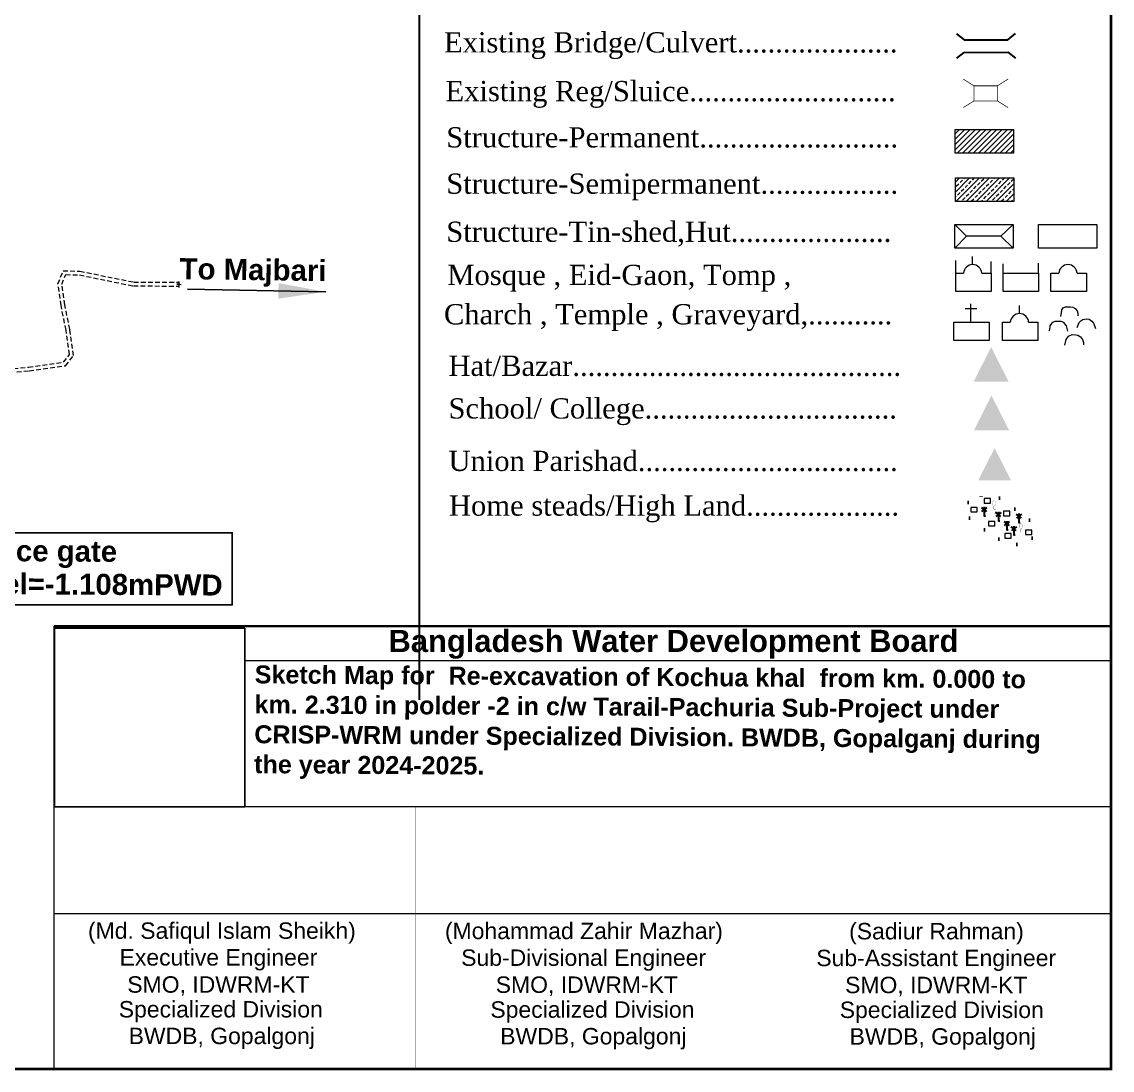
# Model space of a CAD drawing. Header units: millimetres. Extents: x 103 to 31963, y -119829 to -48.
# Drawn here: x 30810 to 31963, y -119828 to -118719 of the extents above; entities that cross this region are included whole.
import ezdxf
from ezdxf.enums import TextEntityAlignment as Align

# ---------------------------------------------------------------- set-up
doc = ezdxf.new("R2010")
doc.units = ezdxf.units.MM
doc.header["$MEASUREMENT"] = 0
for name, pattern in [('ACAD_ISO02W100', [15, 12, -3]), ('DASHED2', [0.375, 0.25, -0.125]), ('DOT2', [0.125, 0, -0.125]), ('HIDDENX2', [0.75, 0.5, -0.25]), ('PHANTOM2', [1.25, 0.625, -0.125, 0.125, -0.125, 0.125, -0.125])]:
    doc.linetypes.add(name, pattern=pattern)
for name, color, linetype, lineweight in [('Bazar', 97, 'Continuous', 15), ('Bridge or Culvert', 7, 'Continuous', 25), ('Church', 170, 'Continuous', 9), ('Earthan Road', 7, 'DASHED2', 9), ('Eid-Gah', 170, 'Continuous', 9), ('Existing Str', 7, 'PHANTOM2', 35), ('existing-profile', 5, 'ACAD_ISO02W100', 25), ('FRAM', 7, 'Continuous', 50), ('Graveyard', 40, 'Continuous', 9), ('HOUSE', 144, 'Continuous', 18), ('Mosque', 170, 'Continuous', 9), ('OUTLINE', 7, 'Continuous', 15), ('PL', 7, 'Continuous', 15), ('Temple', 170, 'Continuous', 9), ('Tomb', 170, 'Continuous', 9), ('Union', 7, 'Continuous', 15)]:
    doc.layers.add(name, color=color, linetype=linetype, lineweight=lineweight)
for name, color, linetype in [('boundary', 7, 'Continuous'), ('Home Stead', 151, 'Continuous'), ('TEXT', 5, 'Continuous'), ('Trees', 77, 'Continuous')]:
    doc.layers.add(name, color=color, linetype=linetype)
doc.styles.add('AR', font='arial.ttf', dxfattribs={"height": 450})
doc.styles.add('b', font='times.ttf')
doc.styles.get("Standard").update_dxf_attribs({"font": 'arial.ttf'})
doc.styles.add('sum', font='arialbd.ttf')
doc.dimstyles.get("Standard").update_dxf_attribs({"dimtxt": 0.18, "dimasz": 0.18, "dimexe": 0.18, "dimexo": 0.0625, "dimgap": 0.09, "dimtad": 0, "dimtih": 1, "dimtoh": 1, "dimdec": 4, "dimzin": 0, "dimdsep": 46, "dimtxsty": 'Standard', "dimblk": 'DATUMBLANK', "dimcen": 0.09, "dimadec": 0, "dimazin": 0, "dimtfac": 1, "dimtdec": 4, "dimtofl": 0, "dimtmove": 0, "dimatfit": 3, "dimfxl": 1, "dimtolj": 1, "dimtzin": 0, "dimarcsym": 0})
picture_1 = doc.add_image_def('image1.png', size_in_pixel=(204, 192))

# ---------------------------------------------------------------- blocks, each defined once
blk = doc.blocks.new('A$C01DB3217')
at = {"layer": 'Trees', "color": 1, "lineweight": 30}
blk.add_lwpolyline([(0, 0.0028), (0, -0.0071), (0.0015, -0.0071)], dxfattribs=at)
for centre, start, end in [((-0.012, -0.0154), 41.2491, 62.6782), ((0.012, -0.0154), 117.3218, 138.7509)]:
    blk.add_arc(centre, 0.0195, start, end, dxfattribs=at)
blk = doc.blocks.new('A$C7FEE66E4')
at = {"layer": 'Trees', "linetype": 'Continuous', "const_width": 0.000142}
blk.add_lwpolyline([(0, 0.00001, 0.606435), (0, 0.00493, 0.606435)], format="xyb", close=True, dxfattribs=at)
at = {"layer": 'Trees', "linetype": 'Continuous', "const_width": 0.000252}
for points in [[(0, 0.00001), (0, -0.00287)], [(0, -0.00287), (0.00172, -0.00287)]]:
    blk.add_lwpolyline(points, dxfattribs=at)
blk = doc.blocks.new('_DatumBlank')
at = {"color": 0, "linetype": 'ByBlock', "lineweight": -2}
for p, q in [((0, 0.577), (-1, 0)), ((0, -0.577), (0, 0.577)), ((-1, 0), (0, -0.577))]:
    blk.add_line(p, q, dxfattribs=at)

msp = doc.modelspace()

# ---------------------------------------------------------------- hatches: boundary and pattern name
at = {"layer": 'Bazar'}
for color, points in [(256, [(31834.8, -119063.1), (31816.2, -119099.8), (31853.3, -119099.8)]), (5, [(31835.1, -119114.4), (31816.6, -119151.1), (31853.7, -119151.1)])]:
    msp.add_hatch(color=color, dxfattribs=at).paths.add_polyline_path(points)
at = {"layer": 'HOUSE'}
h = msp.add_hatch(dxfattribs=at)
h.set_pattern_fill('ANSI31', color=256, scale=31.932277, style=0)
h.set_pattern_definition([(45, (-3664112.629, -12964096.3414), (-2.8224411805, 2.8224411805), [])])
h.paths.add_polyline_path([(31858.3, -118857.9), (31858.3, -118832.9), (31796.6, -118832.9), (31796.6, -118857.9)])
h = msp.add_hatch(dxfattribs=at)
h.set_pattern_fill('ANSI33', color=256, scale=29.936509)
h.set_pattern_definition([(45, (-3709708.6635, -13233266.311), (-5.2920772135, 5.2920772135), []), (45, (-3709703.3714, -13233266.311), (-5.2920772135, 5.2920772135), [3.7420636842, -1.871031842])])
h.paths.add_polyline_path([(31858.6, -118884.2), (31796.9, -118884.2), (31796.9, -118909.2), (31858.6, -118909.2)])
at = {"layer": 'Union'}
msp.add_hatch(color=0, dxfattribs=at).paths.add_polyline_path([(31838.4, -119170), (31821.1, -119204.2), (31855.8, -119204.2)])

# ---------------------------------------------------------------- linework, layer by layer
at = {"layer": 'boundary', "color": 0}
for points, const_width in [([(28870.7, -117623.7), (31961.4, -117623.7), (31961.4, -119826.8), (28870.7, -119826.8), (28870.7, -117623.7)], 2.82), ([(31230.1, -119436.5), (31230.1, -117623.7)], 2.05)]:
    msp.add_lwpolyline(points, dxfattribs=dict(at, const_width=const_width))
at = {"layer": 'Bridge or Culvert', "color": 7, "linetype": 'Continuous', "lineweight": 30}
for points in [[(31798.2, -118731.8), (31806.4, -118738), (31852.3, -118737.9), (31860.5, -118731.5)], [(31798.3, -118757.6), (31806.4, -118751.4), (31852.4, -118751.2), (31860.6, -118757.6)]]:
    msp.add_lwpolyline(points, dxfattribs=at)
at = {"layer": 'Church', "linetype": 'Continuous'}
for points in [[(31813.2, -119036.9), (31813.2, -119017.4)], [(31813.2, -119036.9), (31813.2, -119017.4)], [(31819.8, -119022.8), (31807.3, -119022.8)], [(31819.8, -119022.8), (31807.3, -119022.8)]]:
    msp.add_lwpolyline(points, dxfattribs=at)
msp.add_lwpolyline([(31795.3, -119056.3), (31795.3, -119036.9), (31832.8, -119036.9), (31832.8, -119056.3), (31817.5, -119056.3), (31817.5, -119056.3), (31817.5, -119056.3), (31817.5, -119056.3), (31795.3, -119056.3)], close=True, dxfattribs=at)
msp.add_lwpolyline([(31795.3, -119056.3), (31795.3, -119036.9), (31832.8, -119036.9), (31832.8, -119056.3), (31817.5, -119056.3), (31817.5, -119056.3), (31817.5, -119056.3), (31817.5, -119056.3), (31795.3, -119056.3)], close=True, dxfattribs=at)
at = {"layer": 'Earthan Road', "color": 7, "linetype": 'HIDDENX2', "ltscale": 10}
for points in [[(30800.8, -119085.7), (30816.7, -119084.3), (30853.6, -119079.2), (30860.1, -119071), (30856.4, -119045.2), (30851.1, -119019), (30847.8, -118996.1), (30853.3, -118982.4), (30871, -118982.8), (30928.1, -118994.4), (30975.7, -118994.6)], [(30804.3, -119089.4), (30817.2, -119088.2), (30855.7, -119082.9), (30864.3, -119072.2), (30860.4, -119044.5), (30855, -119018.3), (30851.9, -118996.6), (30856, -118986.5), (30870.6, -118986.8), (30927.7, -118998.4), (30975.7, -118998.6)], [(30975.6, -118993.6), (30975.8, -118996.3), (30973.7, -118996.7), (30978, -118996.9), (30975.7, -118997.2), (30975.8, -119000)]]:
    msp.add_lwpolyline(points, dxfattribs=at)
at = {"layer": 'Eid-Gah', "linetype": 'Continuous'}
for p, q in [((31884.9, -118984.9), (31884.9, -118974.5)), ((31884.9, -118984.9), (31884.9, -118974.5)), ((31847.4, -118984.9), (31847.4, -118975.2)), ((31847.4, -118984.9), (31847.4, -118975.2))]:
    msp.add_line(p, q, dxfattribs=at)
msp.add_lwpolyline([(31847.4, -119004.3), (31847.4, -118984.9), (31884.9, -118984.9), (31884.9, -119004.3), (31864.1, -119004.3), (31864.1, -119004.3), (31864.1, -119004.3), (31864.1, -119004.3), (31847.4, -119004.3)], close=True, dxfattribs=at)
msp.add_lwpolyline([(31847.4, -119004.3), (31847.4, -118984.9), (31884.9, -118984.9), (31884.9, -119004.3), (31864.1, -119004.3), (31864.1, -119004.3), (31864.1, -119004.3), (31864.1, -119004.3), (31847.4, -119004.3)], close=True, dxfattribs=at)
at = {"layer": 'Existing Str', "linetype": 'Continuous', "const_width": 0.741}
for points in [[(31805.1, -118779.5), (31816.6, -118786.7), (31841.4, -118786.7), (31852.8, -118779.5)], [(31816.6, -118802.7), (31816.6, -118786.7)], [(31841.4, -118802.7), (31841.4, -118786.7)], [(31805.1, -118809.8), (31816.6, -118802.7), (31841.4, -118802.7), (31852.8, -118809.8)]]:
    msp.add_lwpolyline(points, dxfattribs=at)
at = {"layer": 'FRAM', "linetype": 'Continuous', "const_width": 2.5}
msp.add_lwpolyline([(30843.6, -119358.5), (31961.4, -119358.5), (31961.4, -119358.5)], dxfattribs=at)
at = {"layer": 'Graveyard'}
for points in [[(31908.3, -119030.9), (31909, -119027), (31909.6, -119023.6), (31911.1, -119021.7), (31913.5, -119020.6), (31918.2, -119020.4), (31921.2, -119020.8), (31923.7, -119022.3), (31925.9, -119024.7), (31926.3, -119027.2), (31926.5, -119030)], [(31908.3, -119030.9), (31909, -119027), (31909.6, -119023.6), (31911.1, -119021.7), (31913.5, -119020.6), (31918.2, -119020.4), (31921.2, -119020.8), (31923.7, -119022.3), (31925.9, -119024.7), (31926.3, -119027.2), (31926.5, -119030)], [(31916, -119046.3), (31914.3, -119040.7), (31911.6, -119037.1), (31908.8, -119036.2), (31906.2, -119036), (31902.6, -119036.2), (31900.4, -119036.9), (31898.5, -119038.3), (31897, -119040.7), (31896.4, -119044.8), (31895.9, -119046.3)], [(31916, -119046.3), (31914.3, -119040.7), (31911.6, -119037.1), (31908.8, -119036.2), (31906.2, -119036), (31902.6, -119036.2), (31900.4, -119036.9), (31898.5, -119038.3), (31897, -119040.7), (31896.4, -119044.8), (31895.9, -119046.3)], [(31925.9, -119042.4), (31927.8, -119037.1), (31929.5, -119035.4), (31931.7, -119033.9), (31935.3, -119033.4), (31938.5, -119033.7), (31941.3, -119035.6), (31943, -119037.7), (31944.5, -119041.3), (31945.1, -119043.5)], [(31925.9, -119042.4), (31927.8, -119037.1), (31929.5, -119035.4), (31931.7, -119033.9), (31935.3, -119033.4), (31938.5, -119033.7), (31941.3, -119035.6), (31943, -119037.7), (31944.5, -119041.3), (31945.1, -119043.5)], [(31912.6, -119061), (31914.1, -119055.2), (31916.5, -119051.6), (31920.5, -119049.9), (31924.2, -119050.1), (31926.3, -119050.5), (31929.3, -119052.4), (31931.4, -119055), (31932.3, -119058.2), (31932.3, -119060.8)], [(31912.6, -119061), (31914.1, -119055.2), (31916.5, -119051.6), (31920.5, -119049.9), (31924.2, -119050.1), (31926.3, -119050.5), (31929.3, -119052.4), (31931.4, -119055), (31932.3, -119058.2), (31932.3, -119060.8)]]:
    msp.add_lwpolyline(points, dxfattribs=at)
at = {"layer": 'Home Stead', "color": 7, "linetype": 'DOT2', "lineweight": 50, "ltscale": 159.474072, "flags": 128}
msp.add_lwpolyline([(31810.6, -119227.4), (31805.9, -119234.7), (31811.2, -119243.6), (31818.3, -119248), (31824.4, -119252.9), (31829.5, -119258.2), (31835.1, -119259.3), (31838.6, -119259.4), (31843.6, -119267.3), (31851.6, -119270.4), (31864.8, -119272.3), (31876.8, -119269.9), (31880.2, -119259.5), (31876, -119247), (31870.2, -119240.7), (31861.4, -119235.8), (31845.5, -119223.2), (31826.2, -119220), (31818.7, -119225), (31810.6, -119227.4)], dxfattribs=at)
at = {"layer": 'HOUSE'}
for points in [[(31796.6, -118832.9), (31858.3, -118832.9), (31858.3, -118857.9), (31796.6, -118857.9)], [(31796.6, -118832.9), (31858.3, -118832.9), (31858.3, -118857.9), (31796.6, -118857.9)], [(31796.9, -118884.2), (31858.6, -118884.2), (31858.6, -118909.2), (31796.9, -118909.2)], [(31796.9, -118884.2), (31858.6, -118884.2), (31858.6, -118909.2), (31796.9, -118909.2)]]:
    msp.add_lwpolyline(points, close=True, dxfattribs=at)
at = {"layer": 'HOUSE', "linetype": 'Continuous'}
for points in [[(31796.4, -118933.6), (31858.2, -118933.6), (31858.2, -118958.6), (31796.4, -118958.6)], [(31796.4, -118933.6), (31858.2, -118933.6), (31858.2, -118958.6), (31796.4, -118958.6)], [(31884.8, -118933.6), (31946.5, -118933.6), (31946.5, -118958.6), (31884.8, -118958.6)], [(31884.8, -118933.6), (31946.5, -118933.6), (31946.5, -118958.6), (31884.8, -118958.6)]]:
    msp.add_lwpolyline(points, close=True, dxfattribs=at)
for points in [[(31858.2, -118933.6), (31844.9, -118945.6), (31808.8, -118945.6), (31796.4, -118933.6)], [(31858.2, -118933.6), (31844.9, -118945.6), (31808.8, -118945.6), (31796.4, -118933.6)], [(31808.8, -118945.6), (31796.4, -118958.6)], [(31808.8, -118945.6), (31796.4, -118958.6)], [(31844.9, -118945.6), (31858.2, -118958.6)], [(31844.9, -118945.6), (31858.2, -118958.6)]]:
    msp.add_lwpolyline(points, dxfattribs=at)
at = {"layer": 'HOUSE'}
for points in [[(31827.4, -119228.1), (31834, -119228.1), (31834, -119223.4), (31827.4, -119223.4), (31827.4, -119228.1)], [(31813.4, -119237.5), (31820.1, -119237.5), (31820.1, -119232.9), (31813.4, -119232.9), (31813.4, -119237.5)], [(31847.7, -119241.6), (31854.4, -119241.6), (31854.4, -119236.9), (31847.7, -119236.9), (31847.7, -119241.6)], [(31832.1, -119252.3), (31838.8, -119252.3), (31838.8, -119247.6), (31832.1, -119247.6), (31832.1, -119252.3)], [(31849.3, -119265.2), (31856, -119265.2), (31856, -119260.5), (31849.3, -119260.5), (31849.3, -119265.2)], [(31871, -119261.4), (31877.7, -119261.4), (31877.7, -119256.7), (31871, -119256.7), (31871, -119261.4)]]:
    msp.add_lwpolyline(points, dxfattribs=at)
at = {"layer": 'Mosque', "linetype": 'Continuous'}
for p, q in [((31797.3, -118984.9), (31797.3, -118971.4)), ((31797.3, -118984.9), (31797.3, -118971.4)), ((31815.2, -118975.8), (31815.2, -118967.3)), ((31815.2, -118975.8), (31815.2, -118967.3)), ((31834.8, -118984.9), (31834.8, -118972.6)), ((31834.8, -118984.9), (31834.8, -118972.6))]:
    msp.add_line(p, q, dxfattribs=at)
for points in [[(31825, -118984.9), (31834.8, -118984.9), (31834.8, -119004.3), (31819.6, -119004.3), (31819.6, -119004.3), (31814.1, -119004.3), (31814.1, -119004.3), (31797.3, -119004.3), (31797.3, -118984.9), (31805.5, -118984.9)], [(31825, -118984.9), (31834.8, -118984.9), (31834.8, -119004.3), (31814.1, -119004.3), (31814.1, -119004.3), (31814.1, -119004.3), (31814.1, -119004.3), (31797.3, -119004.3), (31797.3, -118984.9), (31805.5, -118984.9)]]:
    msp.add_lwpolyline(points, dxfattribs=at)
msp.add_arc((31815.2, -118985.6), 9.75, 3.9267, 176.0733, dxfattribs=at)
msp.add_arc((31815.2, -118985.6), 9.75, 3.9267, 176.0733, dxfattribs=at)
at = {"layer": 'PL'}
for p, q in [((30843.5, -119358.5), (30843.5, -119826.8)), ((31961.4, -119358.5), (31961.4, -119826.8)), ((31961.4, -119395), (31045.4, -119395)), ((31962, -119549.7), (30844.2, -119549.7)), ((31961.4, -119662.8), (30843.6, -119662.8))]:
    msp.add_line(p, q, dxfattribs=at)
at = {"layer": 'PL', "const_width": 0.28}
for points in [[(31226.2, -119549.7), (31226.2, -119826.6)], [(31568.8, -119549.7), (31568.8, -119826.8)]]:
    msp.add_lwpolyline(points, dxfattribs=at)
at = {"layer": 'Temple', "linetype": 'Continuous'}
msp.add_line((31864.7, -119027.8), (31864.7, -119019.3), dxfattribs=at)
msp.add_line((31864.7, -119027.8), (31864.7, -119019.3), dxfattribs=at)
msp.add_lwpolyline([(31874.4, -119036.9), (31884.2, -119036.9), (31884.2, -119056.3), (31863.5, -119056.3), (31863.5, -119056.3), (31863.5, -119056.3), (31863.5, -119056.3), (31846.8, -119056.3), (31846.8, -119036.9), (31854.9, -119036.9)], dxfattribs=at)
msp.add_lwpolyline([(31874.4, -119036.9), (31884.2, -119036.9), (31884.2, -119056.3), (31863.5, -119056.3), (31863.5, -119056.3), (31863.5, -119056.3), (31863.5, -119056.3), (31846.8, -119056.3), (31846.8, -119036.9), (31854.9, -119036.9)], dxfattribs=at)
msp.add_arc((31864.7, -119037.5), 9.75, 3.9267, 176.0733, dxfattribs=at)
msp.add_arc((31864.7, -119037.5), 9.75, 3.9267, 176.0733, dxfattribs=at)
at = {"layer": 'TEXT', "color": 7}
msp.add_lwpolyline([(30722.3, -119336), (31032.2, -119336), (31032.2, -119336), (31032.2, -119336), (31032.2, -119259.5), (30685.9, -119259.5), (30685.9, -119336), (30443.6, -119514.6)], close=True, dxfattribs=at)
at = {"layer": 'Tomb', "linetype": 'Continuous'}
msp.add_lwpolyline([(31925.7, -118984.9), (31935.5, -118984.9), (31935.5, -119004.3), (31914.8, -119004.3), (31914.8, -119004.3), (31914.8, -119004.3), (31914.8, -119004.3), (31898, -119004.3), (31898, -118984.9), (31906.2, -118984.9)], dxfattribs=at)
msp.add_arc((31916, -118985.6), 9.75, 3.9267, 176.0733, dxfattribs=at)
msp.add_arc((31916, -118985.6), 9.75, 3.9267, 176.0733, dxfattribs=at)

# ---------------------------------------------------------------- block references
at = {"layer": 'Trees', "linetype": 'DOT2', "ltscale": 0.2, "xscale": 1198.383402077845, "yscale": 1198.38340207783, "zscale": 1198.383402077856}
for p in [(31837.7, -119231.5), (31866.1, -119255.7)]:
    msp.add_blockref('A$C7FEE66E4', p, dxfattribs=at)
at = {"layer": 'Trees', "ltscale": 0.1, "xscale": 945.0109408447897, "yscale": 945.0109408447752, "zscale": 945.0109408447726}
for p in [(31827.3, -119234.9), (31842.4, -119240.1), (31864.2, -119241.9), (31851.3, -119249.8), (31858.8, -119255.2)]:
    msp.add_blockref('A$C01DB3217', p, dxfattribs=at)

# ---------------------------------------------------------------- texts
at = {"layer": 'FRAM', "linetype": 'Continuous', "lineweight": -3, "style": 'AR'}
for s, p in [('(Md. Safiqul Islam Sheikh)   ', (31031.3, -119689.2)), ('(Mohammad Zahir Mazhar)      ', (31424.3, -119689.5)), ('Executive Engineer     ', (31034.4, -119717.5)), ('Sub-Divisional Engineer       ', (31427.4, -119717.8)), ('SMO, IDWRM-KT     ', (31034.4, -119746.2)), ('SMO, IDWRM-KT      ', (31427.4, -119746.4)), ('Specialized Division     ', (31036.9, -119772.4)), ('Specialized Division     ', (31429.9, -119772.7)), ('BWDB, Gopalgonj     ', (31037.9, -119800.6)), ('BWDB, Gopalgonj     ', (31430.9, -119800.9))]:
    msp.add_text(s, height=17.375, dxfattribs=at).set_placement(p, align=Align.CENTER)
at = {"layer": 'FRAM', "linetype": 'Continuous', "style": 'AR'}
for s, p in [('(Sadiur Rahman)     ', (31793.8, -119689.8)), ('Sub-Assistant Engineer      ', (31796.9, -119718.1)), ('SMO, IDWRM-KT      ', (31796.9, -119746.7)), ('Specialized Division     ', (31799.4, -119773)), ('BWDB, Gopalgonj     ', (31800.4, -119801.2))]:
    msp.add_text(s, height=17.375, dxfattribs=at).set_placement(p, align=Align.CENTER)
at = {"layer": 'OUTLINE', "ltscale": 0.1, "style": 'b'}
for s, p in [(' Existing Reg/Sluice...........................', (31249.6, -118803)), ('Structure-Permanent..........................', (31258.5, -118851.9)), ('Structure-Semipermanent..................', (31258.5, -118900.9)), ('Structure-Tin-shed,Hut.....................', (31258.5, -118951.8)), ('Mosque , Eid-Gaon, Tomp ,', (31259.6, -118997.5)), ('Charch , Temple , Graveyard,........... ', (31256, -119039.1)), ('Home steads/High Land....................', (31261.3, -119241.5))]:
    msp.add_text(s, height=21.412, dxfattribs=at).set_placement(p)
at = {"layer": 'OUTLINE', "ltscale": 0.1, "char_height": 21.412, "width": 999.06, "attachment_point": 1, "style": 'b'}
for s, insert in [(' Existing Bridge/Culvert.....................', (31248, -118730)), ('Hat/Bazar...........................................', (31260.8, -119072.2)), ('School/ College.................................', (31260.8, -119117.3)), ('Union Parishad..................................', (31260.8, -119172.8))]:
    msp.add_mtext(s, dxfattribs=dict(at, insert=insert))
at = {"layer": 'TEXT', "color": 7, "style": 'sum'}
msp.add_text('To Majbari', height=22.23, rotation=359.2072, dxfattribs=at).set_placement((30976.4, -118991.2))
msp.add_text('Bangladesh Water Development Board', height=23.39, rotation=0.0165, dxfattribs=at).set_placement((31498.8, -119385.7), align=Align.CENTER)
at = {"layer": 'TEXT', "color": 7, "attachment_point": 1, "rotation": 359.6306, "style": 'sum'}
for s, insert, char_height, width in [('2V-Sluice gate', (30698.2, -119266.8), 22.228, 430.289), ('Sill level=-1.108mPWD', (30691.6, -119301.7), 22.228, 430.289), ('Sketch Map for  Re-excavation of Kochua khal  from km. 0.000 to km. 2.310 in polder -2 in c/w Tarail-Pachuria Sub-Project under CRISP-WRM under Specialized Division. BWDB, Gopalganj during the year 2024-2025.', (31056, -119399.9), 19, 842.757)]:
    msp.add_mtext(s, dxfattribs=dict(at, insert=insert, char_height=char_height, width=width))

# ---------------------------------------------------------------- pictures from other files: only their frames are drawn
at = {"layer": 'existing-profile', "color": 1, "linetype": 'ByBlock'}
image = msp.add_image(picture_1, insert=(30844.2, -119549.7), size_in_units=(201.1, 189.3), dxfattribs=at)
image.dxf.flags = 7

# ---------------------------------------------------------------- leaders
at = {"layer": 'TEXT', "color": 0, "lineweight": 25}
msp.add_leader([(31131, -119004.6), (30984.9, -119001.9)], dimstyle='Standard', override={"dimscale": 0.5, "dimasz": 100, "dimgap": 0.09, "dimtad": 0}, dxfattribs=at)

doc.saveas('drawing.dxf')
